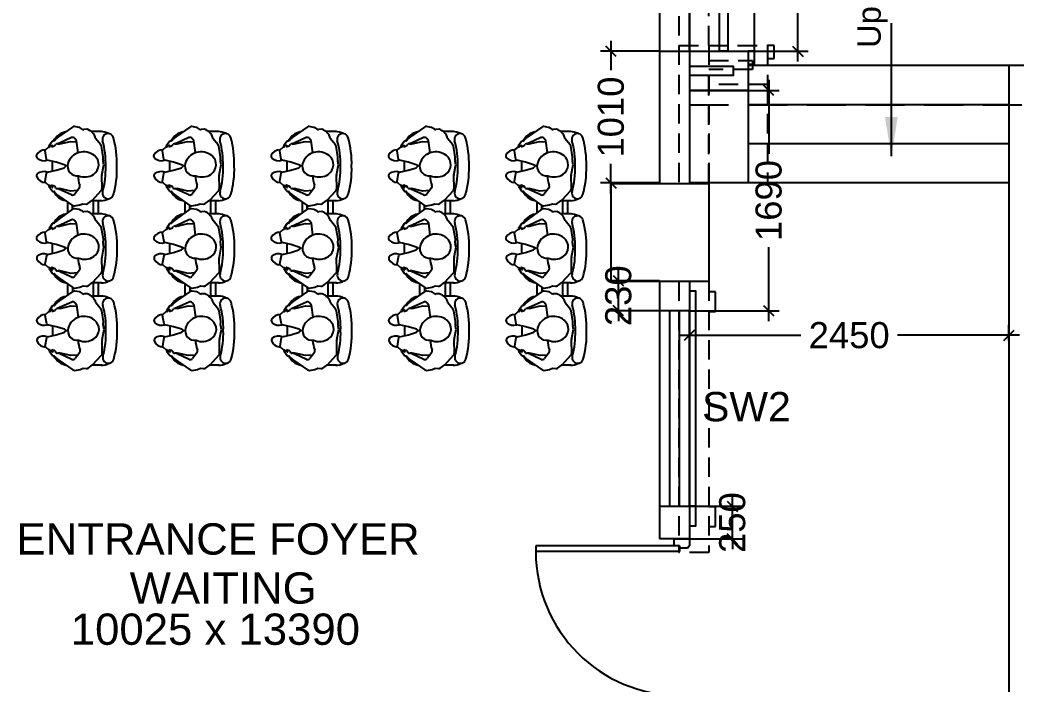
# Model space of a CAD drawing. Extents: x 6345096 to 6738923, y -6490958 to -6305885.
# Drawn here: x 6646656 to 6654355, y -6436884 to -6431785 of the extents above; entities that cross this region are included whole.
import ezdxf
from ezdxf.enums import TextEntityAlignment as Align

# ---------------------------------------------------------------- set-up
doc = ezdxf.new("R2010")
doc.units = 0
doc.header["$LTSCALE"] = 600
doc.header["$MEASUREMENT"] = 0
doc.header["$PDMODE"] = 35
doc.linetypes.add('DASHED', pattern=[0.75, 0.5, -0.25])
doc.linetypes.add('HIDDEN', pattern=[0.375, 0.25, -0.125])
doc.layers.get('0').update_dxf_attribs({"linetype": 'CONTINUOUS'})
doc.layers.get('Defpoints').update_dxf_attribs({"linetype": 'CONTINUOUS'})
for name, color, linetype in [('chajja', 7, 'CONTINUOUS'), ('DIM', 8, 'CONTINUOUS'), ('DOOR', 32, 'CONTINUOUS'), ('Ele Proje.', 7, 'CONTINUOUS'), ('Ele. Proj', 7, 'CONTINUOUS'), ('Fixed Glass', 171, 'CONTINUOUS'), ('furniture', 33, 'CONTINUOUS'), ('HS', 251, 'CONTINUOUS'), ('joinery', 7, 'CONTINUOUS'), ('LA-column', 3, 'CONTINUOUS'), ('Room Dim', 1, 'CONTINUOUS'), ('Staircase', 7, 'CONTINUOUS'), ('Stairscase', 7, 'CONTINUOUS'), ('TEXT', 6, 'CONTINUOUS'), ('Walls', 7, 'CONTINUOUS'), ('WIN', 151, 'CONTINUOUS'), ('Working Dim', 5, 'CONTINUOUS')]:
    doc.layers.add(name, color=color, linetype=linetype)
doc.styles.add('ari', font='arial.ttf')
doc.styles.add('ARIAL', font='arial.ttf')
doc.styles.get("Standard").update_dxf_attribs({"font": 'romans.shx'})
doc.dimstyles.new('int. dim', dxfattribs={"dimtxt": 200, "dimasz": 80, "dimexe": 80, "dimexo": 0, "dimgap": 70, "dimtad": 0, "dimdec": 0, "dimzin": 12, "dimdsep": 46, "dimtxsty": 'ari', "dimblk": 'OBLIQUE', "dimcen": 2, "dimdle": 80, "dimclrd": 256, "dimclre": 256, "dimclrt": 6, "dimadec": 0, "dimazin": 0, "dimtfac": 1, "dimtdec": 0, "dimtix": 1, "dimtmove": 2, "dimatfit": 3, "dimfxl": 1, "dimtolj": 1, "dimtzin": 0, "dimlwd": -1, "dimlwe": -1, "dimarcsym": 0})
doc.dimstyles.new('STANDARD$0', dxfattribs={"dimscale": 0, "dimtxt": 150, "dimasz": 125, "dimexe": 0.75, "dimexo": 1, "dimgap": 25, "dimtad": 1, "dimdec": 0, "dimdsep": 46, "dimtxsty": 'Standard', "dimblk1": 'DOT', "dimblk2": 'DOT', "dimsah": 1, "dimcen": 2.5, "dimclrd": 1, "dimclre": 1, "dimclrt": 3, "dimadec": 0, "dimazin": 0, "dimtfac": 1, "dimtdec": 0, "dimtmove": 0, "dimatfit": 3, "dimldrblk": 'DOT', "dimfxl": 1, "dimtolj": 1, "dimtzin": 0, "dimarcsym": 0})

# ---------------------------------------------------------------- blocks, each defined once
blk = doc.blocks.new('A$C5EC80D08')
at = {"layer": 'DOOR', "color": 9, "true_color": 0xd2c4bc}
for p, q in [((-2347.4, 76), (-2347.4, 1178.3)), ((-2347.4, 1178.3), (-2302.3, 1178.3)), ((-2302.3, 76), (-2302.3, 1178.3)), ((-97.7, 76), (-97.7, 1178.3)), ((-52.6, 1178.3), (-97.7, 1178.3)), ((-52.6, 76), (-52.6, 1178.3)), ((-2400, 116.9), (-2400, 0)), ((-2347.4, 116.9), (-2400, 116.9)), ((-2347.4, 76), (-2347.4, 116.9)), ((-52.6, 116.9), (0, 116.9)), ((-52.6, 76), (-52.6, 116.9)), ((0, 116.9), (0, 0)), ((-2400, 0), (-2347.4, 0)), ((-2347.4, 76), (-2302.3, 76)), ((-2329.9, 76), (-2347.4, 76)), ((-2347.4, 0), (-2347.4, 2.9)), ((-2329.9, 17.5), (-2332.8, 17.5)), ((-2329.9, 17.5), (-2329.9, 76)), ((-52.6, 76), (-97.7, 76)), ((-70.1, 17.5), (-70.1, 76)), ((-70.1, 76), (-52.6, 76)), ((-70.1, 17.5), (-67.2, 17.5)), ((-52.6, 0), (-52.6, 2.9)), ((0, 0), (-52.6, 0))]:
    blk.add_line(p, q, dxfattribs=at)
at = {"layer": 'DOOR', "color": 9, "true_color": 0xd2c4bc, "extrusion": (3.59918e-30, 5.89771e-14, -1)}
blk.add_ellipse((-2302.3, 76), major_axis=(-1102.3, 2.3), ratio=1, start_param=1.568687, end_param=3.139483, dxfattribs=at)
at = {"layer": 'DOOR', "color": 9, "true_color": 0xd2c4bc, "extrusion": (3.64848e-30, 5.89771e-14, -1)}
blk.add_ellipse((-97.7, 76), major_axis=(-1102.3, 1.5), ratio=1, start_param=-0.001324, end_param=1.569472, dxfattribs=at)
at = {"layer": 'DOOR', "color": 9, "true_color": 0xd2c4bc, "extrusion": (9.46633e-30, 5.89771e-14, -1)}
blk.add_ellipse((-2347.4, 17.5), major_axis=(-14.4, 2.3), ratio=1, start_param=2.982972, end_param=4.553768, dxfattribs=at)
at = {"layer": 'DOOR', "color": 9, "true_color": 0xd2c4bc, "extrusion": (-1.57772e-30, 5.89771e-14, -1)}
blk.add_ellipse((-52.6, 17.5), major_axis=(14.4, 2.3), ratio=1, start_param=1.729417, end_param=3.300214, dxfattribs=at)
blk = doc.blocks.new('_Oblique')
at = {"color": 0, "linetype": 'ByBlock', "lineweight": -2}
blk.add_line((-0.5, -0.5), (0.5, 0.5), dxfattribs=at)
blk = doc.blocks.new('*D2328')
at = {"layer": 'Defpoints', "color": 0, "transparency": 16777216}
for p in [(6651789.2, -6435513.8, 45.8), (6652118.9, -6435513.8), (6651789.2, -6435763.8, 45.8)]:
    blk.add_point(p, dxfattribs=at)
at = {"layer": 'Working Dim', "transparency": 16777216}
for p, q in [((6652118.9, -6435513.8), (6652118.9, -6435433.8)), ((6651789.2, -6435513.8), (6652198.9, -6435513.8)), ((6652118.9, -6435763.8), (6652118.9, -6435513.8)), ((6651789.2, -6435763.8), (6652198.9, -6435763.8)), ((6652118.9, -6435763.8), (6652118.9, -6435843.8))]:
    blk.add_line(p, q, dxfattribs=at)
at = {"layer": 'Working Dim', "transparency": 16777216, "xscale": 80, "yscale": 80, "zscale": 80}
for p, rotation in [((6652118.9, -6435513.8), 270), ((6652118.9, -6435763.8), 90)]:
    blk.add_blockref('_Oblique', p, dxfattribs=dict(at, rotation=rotation))
at = {"layer": 'Working Dim', "color": 6, "transparency": 16777216, "insert": (6652118.9, -6435638.8), "char_height": 200, "attachment_point": 5, "rotation": 90, "style": 'ari'}
blk.add_mtext('\\A1;250', dxfattribs=at)
blk = doc.blocks.new('*D2329')
at = {"layer": 'Defpoints', "color": 0, "transparency": 16777216}
for p in [(6651789.5, -6432323.7, -36.2), (6652397.8, -6432323.7), (6651789.2, -6434013.8, 45.8)]:
    blk.add_point(p, dxfattribs=at)
at = {"layer": 'Working Dim', "transparency": 16777216}
for p, q in [((6652397.8, -6432243.7), (6652397.8, -6432809.8)), ((6651789.5, -6432323.7), (6652477.8, -6432323.7)), ((6652397.8, -6434093.8), (6652397.8, -6433527.6)), ((6651789.2, -6434013.8), (6652477.8, -6434013.8))]:
    blk.add_line(p, q, dxfattribs=at)
at = {"layer": 'Working Dim', "transparency": 16777216, "xscale": 80, "yscale": 80, "zscale": 80}
for p, rotation in [((6652397.8, -6432323.7), 90), ((6652397.8, -6434013.8), 270)]:
    blk.add_blockref('_Oblique', p, dxfattribs=dict(at, rotation=rotation))
at = {"layer": 'Working Dim', "color": 6, "transparency": 16777216, "insert": (6652397.8, -6433168.7), "char_height": 200, "attachment_point": 5, "rotation": 90, "style": 'ari'}
blk.add_mtext('\\A1;1690', dxfattribs=at)
blk = doc.blocks.new('*D2333')
at = {"layer": 'Defpoints', "color": 0, "transparency": 16777216}
for p in [(6651245, -6433783.8), (6651559.2, -6433783.8, 45.8), (6651559.2, -6434013.8, 45.8)]:
    blk.add_point(p, dxfattribs=at)
at = {"layer": 'Working Dim', "transparency": 16777216}
for p, q in [((6651245, -6433783.8), (6651245, -6433703.8)), ((6651559.2, -6433783.8), (6651165, -6433783.8)), ((6651245, -6434013.8), (6651245, -6433783.8)), ((6651559.2, -6434013.8), (6651165, -6434013.8)), ((6651245, -6434013.8), (6651245, -6434093.8))]:
    blk.add_line(p, q, dxfattribs=at)
at = {"layer": 'Working Dim', "transparency": 16777216, "xscale": 80, "yscale": 80, "zscale": 80}
for p, rotation in [((6651245, -6433783.8), 270), ((6651245, -6434013.8), 90)]:
    blk.add_blockref('_Oblique', p, dxfattribs=dict(at, rotation=rotation))
at = {"layer": 'Working Dim', "color": 6, "transparency": 16777216, "insert": (6651245, -6433898.8), "char_height": 200, "attachment_point": 5, "rotation": 90, "style": 'ari'}
blk.add_mtext('\\A1;230', dxfattribs=at)
blk = doc.blocks.new('*D2334')
at = {"layer": 'Defpoints', "color": 0, "transparency": 16777216}
for p in [(6651187.8, -6432023.7), (6651559.1, -6432023.7, -61.8), (6651559.1, -6433033.8, 32.7)]:
    blk.add_point(p, dxfattribs=at)
at = {"layer": 'Working Dim', "transparency": 16777216}
for p, q in [((6651187.8, -6431943.7), (6651187.8, -6432169.8)), ((6651559.1, -6432023.7), (6651107.8, -6432023.7)), ((6651187.8, -6433113.8), (6651187.8, -6432887.6)), ((6651559.1, -6433033.8), (6651107.8, -6433033.8))]:
    blk.add_line(p, q, dxfattribs=at)
at = {"layer": 'Working Dim', "transparency": 16777216, "xscale": 80, "yscale": 80, "zscale": 80}
for p, rotation in [((6651187.8, -6432023.7), 90), ((6651187.8, -6433033.8), 270)]:
    blk.add_blockref('_Oblique', p, dxfattribs=dict(at, rotation=rotation))
at = {"layer": 'Working Dim', "color": 6, "transparency": 16777216, "insert": (6651187.8, -6432528.7), "char_height": 200, "attachment_point": 5, "rotation": 90, "style": 'ari'}
blk.add_mtext('\\A1;1010', dxfattribs=at)
blk = doc.blocks.new('*D2350')
at = {"layer": 'Defpoints', "color": 0, "transparency": 16777216}
for p in [(6652289.5, -6430223.7, 14.3), (6652621.3, -6430223.7), (6652239.5, -6432023.7, 19.4)]:
    blk.add_point(p, dxfattribs=at)
at = {"layer": 'Working Dim', "transparency": 16777216}
for p, q in [((6652621.3, -6430143.7), (6652621.3, -6430764.8)), ((6652289.5, -6430223.7), (6652701.3, -6430223.7)), ((6652621.3, -6432103.7), (6652621.3, -6431482.6)), ((6652239.5, -6432023.7), (6652701.3, -6432023.7))]:
    blk.add_line(p, q, dxfattribs=at)
at = {"layer": 'Working Dim', "transparency": 16777216, "xscale": 80, "yscale": 80, "zscale": 80}
for p, rotation in [((6652621.3, -6430223.7), 90), ((6652621.3, -6432023.7), 270)]:
    blk.add_blockref('_Oblique', p, dxfattribs=dict(at, rotation=rotation))
at = {"layer": 'Working Dim', "color": 6, "transparency": 16777216, "insert": (6652621.3, -6431123.7), "char_height": 200, "attachment_point": 5, "rotation": 90, "style": 'ari'}
blk.add_mtext('\\A1;1800', dxfattribs=at)
blk = doc.blocks.new('*D2365')
at = {"layer": 'Defpoints', "color": 0, "transparency": 16777216}
for p in [(6651939.5, -6419413.7), (6655112.2, -6419413.7), (6651789.6, -6454873.9, 106.2)]:
    blk.add_point(p, dxfattribs=at)
at = {"layer": 'DIM', "color": 8, "transparency": 16777216}
for p, q in [((6655112.2, -6419113.7), (6655112.2, -6436015.1)), ((6651939.5, -6419413.7), (6655412.2, -6419413.7)), ((6655112.2, -6455173.9), (6655112.2, -6438272.5)), ((6651789.6, -6454873.9), (6655412.2, -6454873.9))]:
    blk.add_line(p, q, dxfattribs=at)
at = {"layer": 'DIM', "color": 8, "transparency": 16777216, "xscale": 300, "yscale": 300, "zscale": 300}
for p, rotation in [((6655112.2, -6419413.7), 90), ((6655112.2, -6454873.9), 270)]:
    blk.add_blockref('_Oblique', p, dxfattribs=dict(at, rotation=rotation))
at = {"layer": 'DIM', "color": 7, "transparency": 16777216, "insert": (6655112.2, -6437143.8), "char_height": 500, "attachment_point": 5, "rotation": 90, "style": 'ari'}
blk.add_mtext('\\A1;35.46m', dxfattribs=at)
blk = doc.blocks.new('*D2367')
at = {"layer": 'Defpoints', "color": 0, "transparency": 16777216}
for p in [(6651789.6, -6434244.2, 67.5), (6654240, -6434202.5), (6654240, -6434244.2, 72.8)]:
    blk.add_point(p, dxfattribs=at)
at = {"layer": 'Working Dim', "transparency": 16777216}
for p, q in [((6651789.6, -6434244.2), (6651789.6, -6434122.5)), ((6654240, -6434244.2), (6654240, -6434122.5)), ((6651709.6, -6434202.5), (6652644.8, -6434202.5)), ((6654320, -6434202.5), (6653384.8, -6434202.5))]:
    blk.add_line(p, q, dxfattribs=at)
at = {"layer": 'Working Dim', "transparency": 16777216, "xscale": 80, "yscale": 80, "zscale": 80, "rotation": 180}
blk.add_blockref('_Oblique', (6651789.6, -6434202.5), dxfattribs=at)
at = {"layer": 'Working Dim', "transparency": 16777216, "xscale": 80, "yscale": 80, "zscale": 80}
blk.add_blockref('_Oblique', (6654240, -6434202.5), dxfattribs=at)
at = {"layer": 'Working Dim', "color": 6, "transparency": 16777216, "insert": (6653014.8, -6434202.5), "char_height": 200, "attachment_point": 5, "style": 'ari'}
blk.add_mtext('\\A1;2450', dxfattribs=at)
blk = doc.blocks.new('A$C6F2C55AD')
at = {"layer": 'furniture', "color": 8}
for p, q in [((-212.3, 928), (-236, 918.6)), ((-171.6, 934.6), (-212.3, 928)), ((-49.8, 857.1), (-156.5, 931.2)), ((-379.5, 895.9), (-302.9, 895.9)), ((-308.5, 891.8), (-377.1, 817.5)), ((-273.9, 917.1), (-308.5, 891.8)), ((-236, 918.6), (-259.6, 921)), ((-148.5, 850.3), (-56.1, 808.3)), ((-24.6, 836.6), (-49.8, 857.1)), ((-382.5, 803.2), (-381.1, 703.3)), ((-209.2, 797.7), (-173.4, 844.1)), ((-56.1, 808.3), (-39.7, 802.4)), ((-18.6, 827), (-24.6, 836.6)), ((-7.3, 824.3), (-15, 824.8)), ((-8.2, 781.4), (3.8, 776.1)), ((-1.3, 787.1), (-5, 793.2)), ((4.8, 781), (-1.3, 787.1)), ((-0.3, 792.4), (11, 788.8)), ((24.4, 784.6), (0.3, 820)), ((11, 788.8), (18.9, 779)), ((-381.5, 699), (-396.8, 620.7)), ((-396.8, 620.7), (-391.1, 593.4)), ((0, 593.2), (0, 668.6)), ((-390.7, 588.1), (-392.1, 559.3)), ((-392.1, 559.3), (-378.8, 477.9)), ((-374.5, 468.3), (-333.8, 417.4)), ((-199.8, 527.8), (-187.5, 436)), ((2.1, 482.2), (-9.9, 476.9)), ((-2.9, 468.6), (3.2, 477.3)), ((11, 473), (-2.9, 468.6)), ((0.3, 441.8), (24.4, 477.2)), ((3.6, 480.6), (2.1, 482.2)), ((3.2, 477.3), (3.6, 480.6)), ((18.9, 482.8), (11, 473)), ((-187.5, 436), (-173.4, 417.7)), ((-156.5, 330.7), (-49.8, 404.7)), ((-148.5, 411.5), (-56.1, 453.6)), ((-56.1, 453.6), (-39.7, 459.4)), ((-49.8, 404.7), (-24.6, 425.2)), ((-39.7, 459.4), (-29.4, 461.9)), ((-24.6, 425.2), (-18.6, 434.9)), ((-15, 437), (-7.3, 437.5)), ((-373.9, 365.9), (-301.2, 365.9)), ((-354.9, 365.9), (-354.9, 265)), ((-316.4, 365.9), (-316.4, 265)), ((-269.1, 348), (-244, 349.2)), ((-232.1, 346.1), (-215.8, 336)), ((-208.2, 333.1), (-171.6, 327.2)), ((-156.5, 330.7), (-156.5, 300.2)), ((-119.5, 356.4), (-119.5, 274.5)), ((-379.5, 265), (-302.9, 265)), ((-308.5, 260.9), (-377.1, 186.6)), ((-373.9, 265), (-302.9, 265)), ((-273.9, 286.2), (-308.5, 260.9)), ((-236, 287.7), (-259.6, 290.1)), ((-212.3, 297.1), (-236, 287.7)), ((-171.6, 303.7), (-212.3, 297.1)), ((-49.8, 226.2), (-156.5, 300.3)), ((-382.5, 172.3), (-381.1, 72.4)), ((-209.2, 166.7), (-173.4, 213.2)), ((-148.5, 219.4), (-56.1, 177.3)), ((-56.1, 177.3), (-39.7, 171.5)), ((-24.6, 205.7), (-49.8, 226.2)), ((-18.6, 196), (-24.6, 205.7)), ((-7.3, 193.4), (-15, 193.9)), ((-1.3, 156.2), (-5, 162.3)), ((4.8, 150.1), (-1.3, 156.2)), ((-0.3, 161.5), (11, 157.9)), ((24.4, 153.7), (0.3, 189.1)), ((11, 157.9), (18.9, 148.1)), ((-8.2, 150.5), (3.8, 145.2)), ((-381.5, 68.1), (-396.8, -10.2)), ((0, -37.7), (0, 37.7)), ((-396.8, -10.2), (-391.1, -37.5)), ((-390.7, -42.8), (-392.1, -71.7)), ((-392.1, -71.7), (-378.8, -153)), ((-199.8, -103.1), (-187.5, -194.9)), ((2.1, -148.7), (-9.9, -154)), ((-2.9, -162.3), (3.2, -153.6)), ((0.3, -189.1), (24.4, -153.7)), ((3.6, -150.3), (2.1, -148.7)), ((3.2, -153.6), (3.6, -150.3)), ((18.9, -148.1), (11, -157.9)), ((-374.5, -162.6), (-333.8, -213.5)), ((-187.5, -194.9), (-173.4, -213.2)), ((-156.5, -300.3), (-49.8, -226.2)), ((-148.5, -219.4), (-56.1, -177.3)), ((-56.1, -177.3), (-39.7, -171.5)), ((-49.8, -226.2), (-24.6, -205.7)), ((-39.7, -171.5), (-29.4, -169.1)), ((-24.6, -205.7), (-18.6, -196)), ((-15, -193.9), (-7.3, -193.4)), ((11, -157.9), (-2.9, -162.3)), ((-379.5, -265), (-301.2, -265)), ((-354.9, -265), (-354.9, -365.9)), ((-316.4, -265), (-316.4, -365.9)), ((-269.1, -282.9), (-244, -281.7)), ((-232.1, -284.8), (-215.8, -294.9)), ((-208.2, -297.8), (-171.6, -303.7)), ((-156.5, -300.2), (-156.5, -330.7)), ((-119.5, -274.5), (-119.5, -356.4)), ((-379.5, -365.9), (-302.9, -365.9)), ((-308.5, -370), (-377.1, -444.3)), ((-373.9, -365.9), (-302.9, -365.9)), ((-273.9, -344.7), (-308.5, -370)), ((-236, -343.2), (-259.6, -340.8)), ((-212.3, -333.8), (-236, -343.2)), ((-171.6, -327.2), (-212.3, -333.8)), ((-49.8, -404.7), (-156.5, -330.7)), ((-382.5, -458.6), (-381.1, -558.6)), ((-209.2, -464.2), (-173.4, -417.7)), ((-148.5, -411.5), (-56.1, -453.6)), ((-56.1, -453.6), (-39.7, -459.4)), ((-24.6, -425.2), (-49.8, -404.7)), ((-18.6, -434.9), (-24.6, -425.2)), ((-7.3, -437.5), (-15, -437)), ((24.4, -477.2), (0.3, -441.8)), ((-8.2, -480.4), (3.8, -485.7)), ((-1.3, -474.7), (-5, -468.6)), ((4.8, -480.8), (-1.3, -474.7)), ((-0.3, -469.4), (11, -473)), ((11, -473), (18.9, -482.8)), ((-381.5, -562.8), (-396.8, -641.1)), ((0, -668.6), (0, -593.2)), ((-396.8, -641.1), (-391.1, -668.4)), ((-390.7, -673.7), (-392.1, -702.6)), ((-392.1, -702.6), (-378.8, -783.9)), ((-199.8, -734), (-187.5, -825.8)), ((-374.5, -793.5), (-333.8, -844.4)), ((-187.5, -825.8), (-173.4, -844.1)), ((-148.5, -850.3), (-56.1, -808.3)), ((-56.1, -808.3), (-39.7, -802.4)), ((-49.8, -857.1), (-24.6, -836.6)), ((-39.7, -802.4), (-29.4, -800)), ((-24.6, -836.6), (-18.6, -827)), ((-15, -824.8), (-7.3, -824.3)), ((2.1, -779.6), (-9.9, -784.9)), ((-2.9, -793.2), (3.2, -784.5)), ((11, -788.8), (-2.9, -793.2)), ((0.3, -820), (24.4, -784.6)), ((3.6, -781.3), (2.1, -779.6)), ((3.2, -784.5), (3.6, -781.3)), ((18.9, -779), (11, -788.8)), ((-379.5, -895.9), (-301.2, -895.9)), ((-269.1, -913.9), (-244, -912.6)), ((-232.1, -915.7), (-215.8, -925.8)), ((-156.5, -931.2), (-49.8, -857.1)), ((-208.2, -928.7), (-171.6, -934.6))]:
    blk.add_line(p, q, dxfattribs=at)
for points in [[(-193.3, 818.4), (-141, 821.7), (-59.4, 802.1), (-41.8, 803.1)], [(-41.8, 458.7), (-59.4, 459.7), (-141, 440.2), (-186.8, 443)], [(-193.3, 187.5), (-141, 190.8), (-59.4, 171.2), (-41.8, 172.2)], [(-41.8, -172.2), (-59.4, -171.2), (-141, -190.8), (-186.8, -187.9)], [(-193.3, -443.4), (-141, -440.2), (-59.4, -459.7), (-41.8, -458.7)], [(-41.8, -803.1), (-59.4, -802.1), (-141, -821.7), (-186.8, -818.8)]]:
    blk.add_lwpolyline(points, dxfattribs=at)
for points in [[(24, 780.6), (51.6, 756.1, -0.259848), (54.2, 748.7), (42.8, 683.4, -0.302547), (36.6, 676.9), (-30, 661.8), (-92, 642.2), (-107.1, 628.4), (-92, 619.6), (-30, 600.1), (36.6, 584.9, -0.302547), (42.8, 578.4), (54.2, 513.1, -0.259848), (51.6, 505.7), (24, 481.2)], [(24, 149.7), (51.6, 125.2, -0.259848), (54.2, 117.8), (42.8, 52.5, -0.302547), (36.6, 46), (-30, 30.9), (-92, 11.3), (-107.1, -2.6), (-92, -11.3), (-30, -30.9), (36.6, -46, -0.302547), (42.8, -52.5), (54.2, -117.8, -0.259848), (51.6, -125.2), (24, -149.7)], [(24, -481.2), (51.6, -505.7, -0.259848), (54.2, -513.1), (42.8, -578.4, -0.302547), (36.6, -584.9), (-30, -600.1), (-92, -619.6), (-107.1, -633.5), (-92, -642.2), (-30, -661.8), (36.6, -676.9, -0.302547), (42.8, -683.4), (54.2, -748.7, -0.259848), (51.6, -756.1), (24, -780.6)]]:
    blk.add_lwpolyline(points, format="xyb", dxfattribs=at)
for points in [[(114.8, 688.7, 0.28165), (117.5, 712.3, 0.281432), (51.6, 756.1, -0.259848), (54.2, 748.7), (42.8, 683.4, -0.302547), (36.6, 676.9, 0.254294)], [(114.8, 57.8, 0.28165), (117.5, 81.4, 0.281432), (51.6, 125.2, -0.259848), (54.2, 117.8), (42.8, 52.5, -0.302547), (36.6, 46, 0.254294)], [(114.8, -573.2, 0.28165), (117.5, -549.5, 0.281432), (51.6, -505.7, -0.259848), (54.2, -513.1), (42.8, -578.4, -0.302547), (36.6, -584.9, 0.254294)]]:
    blk.add_lwpolyline(points, format="xyb", close=True, dxfattribs=at)
for centre, radius, start, end in [((-168.3, 914.2), 20.7, 55.24777, 99.15185), ((235.6, 651.7), 733.2, 164.36103, 181.62474), ((-428.9, 837.7), 43.2, 344.36103, 164.36104), ((-373.9, 770.9), 125, 90, 118.96988), ((-261.7, 900.4), 20.7, 84.29363, 126.13788), ((-157, 831.5), 20.7, 65.51249, 142.39912), ((-125, 770.9), 125, 25.44074, 79.81532), ((235.6, 651.7), 646.8, 164.36103, 181.84194), ((-361.9, 803.5), 20.7, 137.31606, 180.81906), ((-192.8, 785), 20.7, 142.39912, 201.4261), ((-408.7, 700.3), 211.3, 1.18069, 21.4261), ((-36.5, 792.7), 10.2, 45.43504, 108.17835), ((-5.4, 806), 24.7, 193.98884, 263.53885), ((-14.7, 829.3), 4.56, 211.63275, 266.43849), ((-7.9, 814.4), 9.9, 34.24677, 86.43849), ((-3.4, 788.4), 5.09, 52.46369, 108.41492), ((0, 780.9), 6.05, 308.41805, 329.29465), ((2.9, 779.1), 2.67, 329.29465, 45.0334), ((20.5, 780.3), 2.15, 218.55305, 288.58085), ((19.6, 783), 4.98, 288.58085, 18.61426), ((-401.8, 703), 20.7, 348.89823, 0.81906), ((-268.6, 619.1), 89.1, 123.31223, 231.31111), ((-250.4, 591.3), 122.4, 67.14969, 123.31223), ((-192.5, 630.9), 73.9, 343.97185, 98.05093), ((235.6, 610.1), 733.2, 178.37526, 195.63897), ((235.6, 610.1), 646.8, 178.15806, 195.63897), ((-411.3, 589.1), 20.7, 357.13547, 11.89725), ((-242.3, 652), 131.3, 231.31111, 285.54285), ((-240.2, 644.6), 123.6, 285.54285, 343.97185), ((62.3, 512.8), 75.9, 47.32958, 108.89776), ((49, 587.7), 82.7, 271.27331, 329.46406), ((98.3, 551.8), 22.8, 344.36324, 47.28276), ((-358.4, 481.3), 20.7, 189.3001, 218.6806), ((-7, 453), 24.1, 96.90921, 158.38711), ((20.5, 481.5), 2.15, 71.41915, 141.44695), ((19.6, 478.8), 4.98, 341.38574, 71.41915), ((-428.9, 424.1), 43.2, 195.63896, 15.63897), ((-237.5, 442.2), 99.4, 194.4561, 251.46269), ((-157, 430.3), 20.7, 217.60088, 294.48751), ((-125, 490.9), 125, 280.18468, 334.55926), ((-14.7, 432.5), 4.56, 93.56151, 148.36725), ((-7.9, 447.4), 9.9, 273.56151, 325.75323), ((-373.9, 490.9), 125, 241.03012, 270), ((-243, 328.6), 20.7, 58.02464, 92.85908), ((-204.9, 353.5), 20.7, 238.02464, 260.84815), ((-168.3, 347.6), 20.7, 260.84815, 304.75223), ((-428.9, 206.8), 43.2, 344.36103, 164.36104), ((-373.9, 140), 125, 90, 118.96988), ((-261.7, 269.5), 20.7, 84.29363, 126.13788), ((-168.3, 283.3), 20.7, 55.24777, 99.15185), ((-125, 140), 125, 25.44074, 79.81532), ((235.6, 20.8), 733.2, 164.36103, 181.62474), ((235.6, 20.8), 646.8, 164.36103, 181.84194), ((-361.9, 172.6), 20.7, 137.31606, 180.81906), ((-192.8, 154.1), 20.7, 142.39912, 201.4261), ((-157, 200.6), 20.7, 65.51249, 142.39912), ((-36.5, 161.8), 10.2, 45.43504, 108.17835), ((-5.4, 175), 24.7, 193.98884, 263.53885), ((-14.7, 198.4), 4.56, 211.63275, 266.43849), ((-7.9, 183.5), 9.9, 34.24677, 86.43849), ((-3.4, 157.5), 5.09, 52.46369, 108.41492), ((-250.4, -39.6), 122.4, 67.14969, 123.31223), ((-408.7, 69.4), 211.3, 1.18069, 21.4261), ((0, 149.9), 6.05, 308.41805, 329.29465), ((2.9, 148.2), 2.67, 329.29465, 45.0334), ((20.5, 149.4), 2.15, 218.55305, 288.58085), ((19.6, 152.1), 4.98, 288.58085, 18.61426), ((235.6, -20.8), 733.2, 178.37526, 195.63897), ((235.6, -20.8), 646.8, 178.15806, 195.63897), ((-401.8, 72.1), 20.7, 348.89823, 0.81906), ((-268.6, -11.8), 89.1, 123.31223, 231.31111), ((-192.5, 0), 73.9, 343.97185, 98.05093), ((-411.3, -41.8), 20.7, 357.13547, 11.89725), ((-240.2, 13.7), 123.6, 285.54285, 343.97185), ((62.3, -118.1), 75.9, 47.32958, 108.89776), ((98.3, -79.1), 22.8, 344.36324, 47.28276), ((-358.4, -149.7), 20.7, 189.3001, 218.6806), ((-242.3, 21.1), 131.3, 231.31111, 285.54285), ((20.5, -149.4), 2.15, 71.41915, 141.44695), ((19.6, -152.1), 4.98, 341.38574, 71.41915), ((49, -43.2), 82.7, 271.27331, 329.46406), ((-428.9, -206.8), 43.2, 195.63896, 15.63897), ((-237.5, -188.7), 99.4, 194.4561, 251.46269), ((-157, -200.6), 20.7, 217.60088, 294.48751), ((-125, -140), 125, 280.18468, 334.55926), ((-7, -178), 24.1, 96.90921, 158.38711), ((-14.7, -198.4), 4.56, 93.56151, 148.36725), ((-7.9, -183.5), 9.9, 273.56151, 325.75323), ((-373.9, -140), 125, 241.03012, 270), ((-243, -302.3), 20.7, 58.02464, 92.85908), ((-204.9, -277.4), 20.7, 238.02464, 260.84815), ((-168.3, -283.3), 20.7, 260.84815, 304.75223), ((-428.9, -424.1), 43.2, 344.36103, 164.36104), ((-373.9, -490.9), 125, 90, 118.96988), ((-261.7, -361.4), 20.7, 84.29363, 126.13788), ((-168.3, -347.6), 20.7, 55.24777, 99.15185), ((-125, -490.9), 125, 25.44074, 79.81532), ((235.6, -610.1), 733.2, 164.36103, 181.62474), ((235.6, -610.1), 646.8, 164.36103, 181.84194), ((-361.9, -458.3), 20.7, 137.31606, 180.81906), ((-157, -430.3), 20.7, 65.51249, 142.39912), ((-36.5, -469.1), 10.2, 45.43504, 108.17835), ((-5.4, -455.9), 24.7, 193.98884, 263.53885), ((-14.7, -432.5), 4.56, 211.63275, 266.43849), ((-7.9, -447.4), 9.9, 34.24677, 86.43849), ((-192.8, -476.8), 20.7, 142.39912, 201.4261), ((-408.7, -561.5), 211.3, 1.18069, 21.4261), ((-3.4, -473.4), 5.09, 52.46369, 108.41492), ((0, -481), 6.05, 308.41805, 329.29465), ((2.9, -482.7), 2.67, 329.29465, 45.0334), ((20.5, -481.5), 2.15, 218.55305, 288.58085), ((19.6, -478.8), 4.98, 288.58085, 18.61426), ((-401.8, -558.9), 20.7, 348.89823, 0.81906), ((-268.6, -642.7), 89.1, 123.31223, 231.31111), ((-250.4, -670.5), 122.4, 67.14969, 123.31223), ((-192.5, -630.9), 73.9, 343.97185, 98.05093), ((235.6, -651.7), 733.2, 178.37526, 195.63897), ((235.6, -651.7), 646.8, 178.15806, 195.63897), ((-411.3, -672.7), 20.7, 357.13547, 11.89725), ((-240.2, -617.2), 123.6, 285.54285, 343.97185), ((62.3, -749.1), 75.9, 47.32958, 108.89776), ((-242.3, -609.8), 131.3, 231.31111, 285.54285), ((49, -674.1), 82.7, 271.27331, 329.46406), ((98.3, -710), 22.8, 344.36324, 47.28276), ((-428.9, -837.7), 43.2, 195.63896, 15.63897), ((-358.4, -780.6), 20.7, 189.3001, 218.6806), ((-237.5, -819.6), 99.4, 194.4561, 251.46269), ((-157, -831.5), 20.7, 217.60088, 294.48751), ((-125, -770.9), 125, 280.18468, 334.55926), ((-7, -808.9), 24.1, 96.90921, 158.38711), ((-14.7, -829.3), 4.56, 93.56151, 148.36725), ((-7.9, -814.4), 9.9, 273.56151, 325.75323), ((20.5, -780.3), 2.15, 71.41915, 141.44695), ((19.6, -783), 4.98, 341.38574, 71.41915), ((-373.9, -770.9), 125, 241.03012, 270), ((-243, -933.2), 20.7, 58.02464, 92.85908), ((-204.9, -908.3), 20.7, 238.02464, 260.84815), ((-168.3, -914.2), 20.7, 260.84815, 304.75223)]:
    blk.add_arc(centre, radius, start, end, dxfattribs=at)
blk = doc.blocks.new('A$C2CD672AE')
at = {"layer": 'Ele Proje.', "color": 8, "linetype": 'HIDDEN'}
for points, elevation in [([(122070.1, 24345.1), (122120.1, 24345.1), (122120.1, 24445.1), (122070.1, 24445.1)], 22.2), ([(122070.2, 24345.1), (122120.2, 24345.1), (122120.2, 24445.1), (122070.2, 24445.1)], 18.4), ([(121620.1, 22405.1), (121670.1, 22405.1), (121670.1, 22555.1), (121620.1, 22555.1)], 9), ([(121620.1, 20755.1), (121670.1, 20755.1), (121670.1, 20905.1), (121620.1, 20905.1)], 9)]:
    blk.add_lwpolyline(points, dxfattribs=dict(at, elevation=elevation))
at = {"layer": 'Ele. Proj', "color": 8, "linetype": 'HIDDEN', "elevation": 25.6}
for points in [[(121390.2, 24445.1), (122070.2, 24445.1), (122070.2, 24145.1), (121620.2, 24145.1)], [(121620.2, 24330.1), (121955.2, 24330.1), (121955.2, 24260.1), (121620.2, 24260.1)]]:
    blk.add_lwpolyline(points, dxfattribs=at)
at = {"layer": 'Fixed Glass', "color": 8, "linetype": 'HIDDEN', "elevation": 176.9}
blk.add_lwpolyline([(121620.3, 24445.1), (121620.3, 26245.1), (121390.3, 26245.1), (121390.3, 24445.1)], close=True, dxfattribs=at)
at = {"layer": 'Stairscase', "color": 8, "linetype": 'HIDDEN'}
blk.add_line((122070.2, 24145.1, -31), (122070.2, 23395.1, 25.6), dxfattribs=at)
for points, elevation in [([(121620.1, 23385.1), (121620.1, 24285.1), (121620.1, 24285.1)], 9), ([(121620.2, 23385.1), (121620.2, 24285.1), (121620.2, 24285.1)], 5.1)]:
    blk.add_lwpolyline(points, dxfattribs=dict(at, elevation=elevation))
at = {"layer": 'Walls', "color": 8, "linetype": 'HIDDEN'}
for p, q in [((121390.2, 24445.1), (121390.2, 23385.1)), ((121620.2, 24445.1), (121620.2, 23385.1)), ((121390.1, 22635.1, 3.9), (121390.1, 20555.1, 3.9)), ((121620.1, 22635.1, 3.9), (121620.1, 20555.1, 3.9)), ((121620.1, 20555.1, 3.9), (121390.1, 20555.1, 3.9))]:
    blk.add_line(p, q, dxfattribs=at)

msp = doc.modelspace()

# ---------------------------------------------------------------- linework, layer by layer
at = {"layer": 'chajja', "color": 8}
for p, q in [((6652289.495, -6432023.679, -78.514), (6652289.495, -6430223.679, -78.514)), ((6651839.583, -6435513.781, 1.031), (6651839.583, -6434013.781, 1.031))]:
    msp.add_line(p, q, dxfattribs=at)
at = {"layer": 'chajja', "color": 7, "linetype": 'DASHED', "elevation": 2.738}
msp.add_lwpolyline([(6651789.588, -6432433.779), (6665069.735, -6432433.782), (6665069.735, -6441478.81), (6651789.588, -6441478.809)], dxfattribs=at)
at = {"layer": 'Ele Proje.'}
for points, elevation in [([(6652239.495, -6432123.679), (6652289.495, -6432123.679), (6652289.495, -6432023.679), (6652239.495, -6432023.679)], -73.383), ([(6651789.583, -6434013.781), (6651839.583, -6434013.781), (6651839.583, -6433863.781), (6651789.583, -6433863.781)], 15.862), ([(6651789.583, -6435663.781), (6651839.583, -6435663.781), (6651839.583, -6435513.781), (6651789.583, -6435513.781)], 15.862)]:
    msp.add_lwpolyline(points, dxfattribs=dict(at, elevation=elevation))
at = {"layer": 'Ele. Proj', "color": 1, "elevation": -66.175}
for points in [[(6651559.495, -6432023.671), (6652239.495, -6432023.679), (6652239.495, -6432323.673), (6651789.495, -6432323.673)], [(6651789.494, -6432138.673), (6652124.495, -6432138.677), (6652124.495, -6432208.673), (6651789.495, -6432208.673)]]:
    msp.add_lwpolyline(points, dxfattribs=at)
at = {"layer": 'Fixed Glass', "color": 8, "elevation": 81.307}
msp.add_lwpolyline([(6651789.637, -6432023.668), (6651789.634, -6430223.668), (6651559.637, -6430223.671), (6651559.637, -6432023.668)], close=True, dxfattribs=at)
at = {"layer": 'LA-column', "color": 2, "elevation": 3.879}
msp.add_lwpolyline([(6651189.497, -6433788.81), (6651189.497, -6433038.81), (6651939.497, -6433038.81), (6651939.497, -6433788.81)], close=True, dxfattribs=at)
at = {"layer": 'Stairscase'}
for p, q in [((6654354.963, -6432133.787, 2.738), (6654239.963, -6432133.787, 2.738)), ((6654239.963, -6432133.787, 6.796), (6654239.963, -6447188.88, 3.349)), ((6652239.495, -6432323.673, -66.175), (6652239.495, -6433033.779, 2.738)), ((6652239.495, -6433033.779, 2.738), (6651789.588, -6433033.779, 2.738))]:
    msp.add_line(p, q, dxfattribs=at)
at = {"layer": 'Stairscase', "elevation": 2.738}
for points in [[(6654240.518, -6432133.787), (6652239.518, -6432133.787)], [(6654240.518, -6432433.787), (6652239.518, -6432433.787)], [(6654240.518, -6432733.787), (6652239.518, -6432733.787)], [(6654240.518, -6433033.787), (6652239.518, -6433033.787)]]:
    msp.add_lwpolyline(points, dxfattribs=at)
at = {"layer": 'Walls', "linetype": 'Continuous'}
for p, q in [((6651789.495, -6429468.74, 1.031), (6651789.495, -6433033.781, 1.031)), ((6651559.495, -6429808.812, 1.031), (6651559.495, -6433033.781, 1.031)), ((6651559.583, -6433783.781, 1.031), (6651559.583, -6435763.798, 1.031)), ((6651789.583, -6433783.781, 1.031), (6651789.583, -6435763.798, 1.031)), ((6651789.583, -6435763.798, 1.031), (6651559.583, -6435763.798, 1.031))]:
    msp.add_line(p, q, dxfattribs=at)
at = {"layer": 'WIN', "linetype": 'Continuous'}
for points, elevation in [([(6652083.928, -6430223.679), (6652083.928, -6432023.679), (6652019.495, -6432023.679), (6652019.495, -6430223.679)], -66.175), ([(6651789.583, -6434013.781), (6651559.583, -6434013.781), (6651559.583, -6435513.781), (6651789.583, -6435513.781)], 15.862), ([(6651712.583, -6434013.781), (6651636.583, -6434013.781), (6651636.583, -6435513.781), (6651712.583, -6435513.781)], 15.862)]:
    msp.add_lwpolyline(points, close=True, dxfattribs=dict(at, elevation=elevation))

# ---------------------------------------------------------------- block references
at = {"layer": 'DOOR', "xscale": -1, "rotation": 90}
msp.add_blockref('A$C5EC80D08', (6651789.583, -6438163.798, 15.862), dxfattribs=at)
at = {"layer": 'furniture', "ltscale": 0.75, "rotation": 180.0922148507102}
for p in [(6646902.867, -6433536.753, 39.547), (6647802.867, -6433536.753, 39.547), (6648702.867, -6433536.753, 39.547), (6649602.867, -6433536.753, 39.547), (6650502.867, -6433536.753, 39.547)]:
    msp.add_blockref('A$C6F2C55AD', p, dxfattribs=at)
at = {"layer": 'HS'}
msp.add_blockref('A$C2CD672AE', (6530319.294, -6456423.902, 8.17), dxfattribs=at)

# ---------------------------------------------------------------- texts
at = {"layer": 'joinery', "style": 'ari'}
msp.add_text('SW2', height=225, dxfattribs=at).set_placement((6652226.925, -6434861.878, 15.862), align=Align.CENTER)
at = {"layer": 'Room Dim', "style": 'ARIAL'}
msp.add_text('10025 x 13390', height=240, dxfattribs=at).set_placement((6648154.112, -6436576.225, 38.516), align=Align.CENTER)
at = {"layer": 'Stairscase', "style": 'ari'}
msp.add_text('Up', height=180, rotation=89.9995385, dxfattribs=at).set_placement((6653076.732, -6431838.284, 6.198), align=Align.TOP_CENTER)
at = {"layer": 'TEXT', "color": 7, "style": 'ARIAL'}
for s, p in [('ENTRANCE FOYER', (6648174.658, -6435884.265, 38.516)), ('WAITING', (6648213.785, -6436260.609, 38.516))]:
    msp.add_text(s, height=240, dxfattribs=at).set_placement(p, align=Align.CENTER)

# ---------------------------------------------------------------- dimensions: what is measured, and where the dimension line sits
at = {"layer": 'DIM'}
dim = msp.add_linear_dim(base=(6655112.228, -6419413.727, -66.513), p1=(6651789.588, -6454873.867, 39.654), p2=(6651939.497, -6419413.727, -66.513), angle=90, dimstyle='STANDARD$0', override={"dimscale": 1, "dimtxt": 500, "dimasz": 300, "dimexe": 300, "dimexo": 0, "dimgap": 1, "dimtad": 0, "dimdec": 2, "dimlfac": 0.001, "dimzin": 0, "dimpost": 'm', "dimtxsty": 'ari', "dimblk1": 'Oblique', "dimblk2": 'Oblique', "dimcen": 0, "dimdle": 300, "dimclrd": 8, "dimclre": 8, "dimclrt": 7, "dimadec": 2, "dimtdec": 2, "dimtmove": 2, "dimfxl": 0.75, "dimfrac": 1, "dimlwd": 65535, "dimlwe": 65535}, dxfattribs=at)
dim.commit()
dim.dimension.update_dxf_attribs({"geometry": '*D2365', "text_midpoint": (6655112.228, -6437143.797, -66.513)})
at = {"layer": 'Working Dim', "color": 6}
for base, p1, p2, angle, picture, middle in [((6652621.289, -6430223.679, -92.767), (6652239.495, -6432023.679, -73.383), (6652289.495, -6430223.679, -78.514), 90, '*D2350', (6652621.289, -6431123.679, -92.767)), ((6651187.785, -6432023.673, -29.974), (6651559.149, -6433033.781, 2.738), (6651559.149, -6432023.673, -91.736), 90, '*D2334', (6651187.785, -6432528.727, -29.974)), ((6652397.801, -6432323.673, -29.974), (6651789.238, -6434013.781, 15.862), (6651789.495, -6432323.673, -66.175), 90, '*D2329', (6652397.801, -6433168.727, -29.974)), ((6651244.994, -6433783.781, -29.974), (6651559.237, -6434013.781, 15.862), (6651559.237, -6433783.781, 15.862), 90, '*D2333', (6651244.994, -6433898.781, -29.974)), ((6654239.963, -6434202.497, -66.513), (6651789.583, -6434244.243, 1.031), (6654239.963, -6434244.244, 6.313), 180, '*D2367', (6653014.773, -6434202.497, -66.513)), ((6652118.923, -6435513.781, -29.974), (6651789.238, -6435763.798, 15.862), (6651789.238, -6435513.781, 15.862), 90, '*D2328', (6652118.923, -6435638.79, -29.974))]:
    dim = msp.add_linear_dim(base=base, p1=p1, p2=p2, angle=angle, dimstyle='int. dim', override={"dimtxt": 200, "dimarcsym": 1}, dxfattribs=at)
    dim.commit()
    dim.dimension.update_dxf_attribs({"geometry": picture, "text_midpoint": middle})

# ---------------------------------------------------------------- leaders
at = {"layer": 'Staircase', "color": 7, "linetype": 'Continuous'}
msp.add_leader([(6653338.203, -6432827.98, 6.198), (6653338.203, -6431809.752, 6.198)], dimstyle='int. dim', override={"dimasz": 300, "dimgap": 70, "dimtad": 0, "dimclrd": 256}, dxfattribs=at)

doc.saveas('drawing.dxf')
